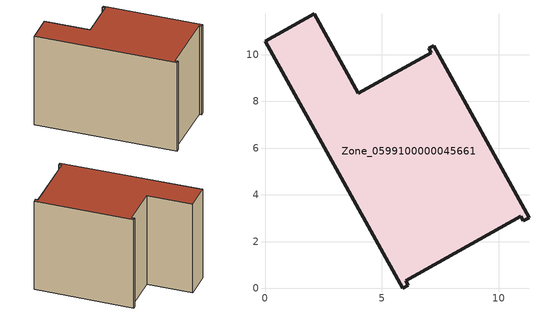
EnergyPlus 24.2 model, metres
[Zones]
Zone_0599100000045661
 floor ground (C_G): 4,8.35 7.11,10.08 7,10.27 7.21,10.39 11.3,3.01 11.06,2.88 10.95,3.08 6.02,0.33 6.13,0.13 5.9,0 0,10.57 2.11,11.75 z0
 wall outside (C_F): 7.21,10.39 7,10.27 7.11,10.08 4,8.35 2.11,11.75 0,10.57 5.9,0 6.13,0.13 6.02,0.33 10.95,3.08 11.06,2.88 11.3,3.01 7.21,10.39 z0:8.26
 roof outside (C_R): 7.11,10.08 4,8.35 2.11,11.75 0,10.57 5.9,0 6.13,0.13 6.02,0.33 10.95,3.08 11.06,2.88 11.3,3.01 7.21,10.39 7,10.27 z8.26
[BUILDING]
Pand.0599100000045661: North Axis=0; Terrain=City; Loads Convergence Tolerance Value=0.04; Temperature Convergence Tolerance Value=0.4; Solar Distribution=FullExterior; Maximum Number of Warmup Days=25; Minimum Number of Warmup Days=1
[Site:Location]
Rotterdam.The.Hague.AP_ZH_NLD Design_Conditions: Latitude=51.96; Longitude=4.45; Time Zone=1; Elevation=-4.5
[SITE:GROUNDTEMPERATURE:BUILDINGSURFACE]
18, 18, 18, 18, 18, 18, 18, 18, 18, 18, 18, 18
[MATERIAL] Thermal Absorptance=0.9; Solar Absorptance=0.7; Visible Absorptance=0.7
Name | Roughness | Thickness | Conductivity | Density | Specific Heat
G.TI.1965-1974 | MediumSmooth | 0.15 | 0.882353 | 540 | 1210
F.TI.1965-1974 | Rough | 0.3 | 0.697674 | 1920 | 840
R.TI.1965-1974 | MediumRough | 0.2 | 0.232558 | 1500 | 1000
[CONSTRUCTION]
C_G: G.TI.1965-1974
C_F: F.TI.1965-1974
C_R: R.TI.1965-1974
[ZONE]
Zone_0599100000045661: Type=1; Multiplier=1; Ceiling Height=Autocalculate; Volume=Autocalculate; Floor Area=autocalculate; Part of Total Floor Area=Yes
[ZONEINFILTRATION:DESIGNFLOWRATE]
Infil_Zone_0599100000045661: Zone or ZoneList or Space or SpaceList=Zone_0599100000045661; Schedule=AlwaysOn; Design Flow Rate Calculation Method=Flow/Area; Flow Rate per Floor Area=0.003; Constant Term Coefficient=1; Temperature Term Coefficient=0; Velocity Term Coefficient=0; Velocity Squared Term Coefficient=0
[HVACTEMPLATE:ZONE:IDEALLOADSAIRSYSTEM]
Zone_0599100000045661: Maximum Heating Supply Air Temperature=50; Minimum Cooling Supply Air Temperature=13; Maximum Heating Supply Air Humidity Ratio=0.0156; Minimum Cooling Supply Air Humidity Ratio=0.0077; Heating Limit=NoLimit; Cooling Limit=NoLimit; Dehumidification Control Type=ConstantSensibleHeatRatio; Cooling Sensible Heat Ratio=0.7; Dehumidification Setpoint=60; Humidification Control Type=None; Humidification Setpoint=30; Outdoor Air Method=None; Outdoor Air Flow Rate per Person=0.00944; Outdoor Air Flow Rate per Zone Floor Area=0; Outdoor Air Flow Rate per Zone=0; Demand Controlled Ventilation Type=None; Outdoor Air Economizer Type=NoEconomizer; Heat Recovery Type=None; Sensible Heat Recovery Effectiveness=0.7; Latent Heat Recovery Effectiveness=0.65
[ZONECONTROL:THERMOSTAT]
ThermostatControl_Zone_0599100000045661: Zone or ZoneList=Zone_0599100000045661; Control Type Schedule=DualSetpointControlType; Control 1=Thermostat_Zone_0599100000045661; Temperature Difference Between Cutout And Setpoint=0
[THERMOSTATSETPOINT:DUALSETPOINT]
Thermostat_Zone_0599100000045661: Heating Setpoint Temperature Schedule=HeatingSetpoint_Zone_0599100000045661; Cooling Setpoint Temperature Schedule=CoolingSetpoint_Zone_0599100000045661
[SCHEDULE:COMPACT]
HeatingSetpoint_Zone_0599100000045661: Through: 12/31, For: AllDays, Until: 24:00, 21
CoolingSetpoint_Zone_0599100000045661: Through: 12/31, For: AllDays, Until: 24:00, 24
DualSetpointControlType: Through: 12/31, For: AllDays, Until: 24:00, 4
AlwaysOn: Through: 12/31, For: AllDays, Until: 24:00, 1
